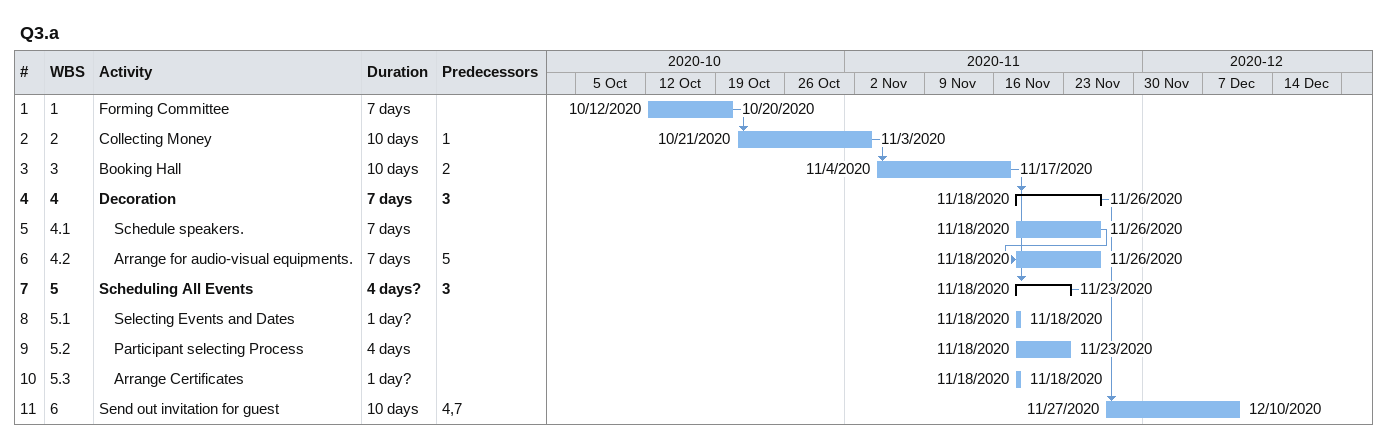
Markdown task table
Q3.a

| ID | WBS | Task | Duration | Start | Finish | Predecessors |
|---|---|---|---|---|---|---|
| 1 | 1 | Forming Committee | 7d | 2020-10-12 | 2020-10-20 |  |
| 2 | 2 | Collecting Money | 10d | 2020-10-21 | 2020-11-03 | 1 |
| 3 | 3 | Booking Hall | 10d | 2020-11-04 | 2020-11-17 | 2 |
| 4 | 4 | **Decoration** | 7d | 2020-11-18 | 2020-11-26 | 3 |
| 5 | 4.1 | Schedule speakers. | 7d | 2020-11-18 | 2020-11-26 |  |
| 6 | 4.2 | Arrange for audio-visual equipments. | 7d | 2020-11-18 | 2020-11-26 | 5 |
| 7 | 5 | **Scheduling All Events** | 4d? | 2020-11-18 | 2020-11-23 | 3 |
| 8 | 5.1 | Selecting Events and Dates | 1d? | 2020-11-18 | 2020-11-18 |  |
| 9 | 5.2 | Participant selecting Process | 4d | 2020-11-18 | 2020-11-23 |  |
| 10 | 5.3 | Arrange Certificates | 1d? | 2020-11-18 | 2020-11-18 |  |
| 11 | 6 | Send out invitation for guest | 10d | 2020-11-27 | 2020-12-10 | 4, 7 |
